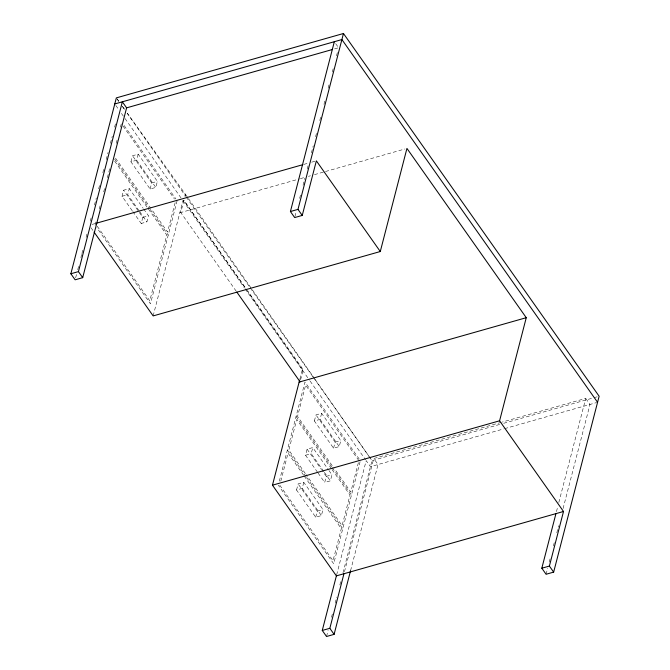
<?xml version="1.0" encoding="UTF-8"?>
<svg xmlns="http://www.w3.org/2000/svg" width="670" height="670" viewBox="0 0 670 670"><rect width="100%" height="100%" fill="white"/><g stroke="black" fill="none" stroke-linecap="round" stroke-linejoin="round"><path stroke-width="0.5" stroke-dasharray="3.35 2.51" d="M75.643 277.79L76.69 273.745M77.737 269.7L78.784 265.655M80.869 257.573L81.656 254.541M81.916 253.528L82.963 249.483M86.103 237.356L87.142 233.311M90.282 221.184L91.329 217.139M94.462 205.012L96.296 197.935M98.649 188.839L99.696 184.794M102.828 172.667L103.875 168.622M106.229 159.527L108.054 152.45M110.408 143.355L112.242 136.278M114.595 127.183L115.642 123.138M95.065 225.212L96.371 220.154M99.252 209.04L100.559 203.982M103.691 191.855L104.738 187.809M107.351 177.701L109.704 168.606M116.237 143.338L117.283 139.293M120.424 127.166L121.731 122.108M132.233 210.723L122.041 196.268L123.615 190.205L129.293 188.597L143.07 208.144M130.952 161.822L132.518 155.75L138.196 154.142L157.375 181.352L155.809 187.416L150.13 189.024L130.952 161.822L136.63 160.205L138.196 154.142M139.109 210.816L127.719 194.66L129.293 188.597M143.673 208.998L148.464 215.799L146.898 221.862L141.219 223.47L142.785 217.407L123.615 190.205M150.13 189.024L151.696 182.96L132.518 155.75M175.146 202.725L167.567 232.038L151.403 209.115M177.123 200.698L150.465 303.803L96.874 227.775M153.154 315.913L182.952 200.682L183.898 200.414L247.171 290.185M184.945 196.369L185.473 194.35L127.258 113.121M294.942 216.552L296.249 211.502M299.641 198.362L300.688 194.317M303.041 185.221L304.875 178.145M307.22 169.049L308.267 165.004M311.408 152.877L313.233 145.8M315.587 136.705L316.634 132.66M319.774 120.533L320.821 116.488M323.953 104.361L325 100.316M328.132 88.189L329.179 84.144M332.32 72.017L333.367 67.972M336.499 55.845L337.546 51.799M299.917 379.061L302.271 369.957L303.217 369.689L247.774 291.04M300.596 379.798L303.217 369.689M279.331 481.161L304.959 382.067L359.154 458.958M280.789 481.161L288.041 453.121L303.602 475.197M296.542 489.988L298.108 483.916L303.786 482.308L322.965 509.518L321.399 515.582L315.721 517.19L296.542 489.988L302.22 488.371L303.786 482.308M317.513 472.241L305.528 455.24L307.095 449.176L312.773 447.56L328.359 469.67M314.389 420.978L315.955 414.914L321.634 413.306L340.812 440.508L339.246 446.58L333.568 448.188L314.389 420.978L320.067 419.37L321.634 413.306M323.794 471.479L311.207 453.632L312.773 447.56M315.721 517.19L317.287 511.126L298.108 483.916M328.953 470.516L331.952 474.77L330.385 480.834L324.707 482.442L326.273 476.378L322.077 470.424M333.568 448.188L335.134 442.125L315.955 414.914M341.516 527.885L333.015 560.731L279.75 485.164M358.375 462.685L350.795 491.998L334.632 469.075M360.091 461.672L333.694 563.763L278.293 485.172M336.642 574.86L366.18 460.642L370.443 466.689L503.597 428.942M326.533 636.5L328.099 630.437M331.499 617.296L332.538 613.251M335.159 603.142L336.725 597.079M339.858 584.952L340.904 580.907M342.998 572.825L372.017 460.625L370.812 458.917M344.481 571.703L373.751 458.498L501.344 422.326M350.569 570.673L378.014 464.544L373.751 458.498M556.46 511.612L557.767 506.554M558.813 502.508L585.739 398.399L502.349 422.041M546.083 574.257L547.65 568.194M549.224 562.13L550.271 558.085M553.403 545.958L554.45 541.913M556.803 532.817L558.629 525.741M563.076 508.555L590.002 404.446L585.739 398.399M334.573 48.893L338.593 47.754L335.394 43.223M151.696 182.96L157.375 181.352M122.041 196.268L127.719 194.66M92.075 224.425L95.86 223.353M303.77 164.41L308.795 162.986M311.634 162.182L316.366 160.842M142.785 217.407L148.464 215.799M179.82 212.809L299.381 178.915M300.386 178.63L304.406 177.491M308.426 176.352L310.445 175.783M314.465 174.644L324.514 171.788M325.519 171.503L404.931 148.991M335.134 442.125L340.812 440.508M305.528 455.24L311.207 453.632M499.644 424.445L372.017 460.625L369.606 457.2M503.664 423.306L593.109 397.947M594.114 397.662L597.129 396.808M326.273 476.378L331.952 474.77M504.602 428.658L596.627 402.57M317.287 511.126L322.965 509.518M118.766 101.27L116.345 97.887L118.758 101.312M122.409 106.354L124.829 109.738M122.376 106.446L124.788 109.863M127.2 113.289L185.691 196.268M186.293 197.131L249.609 286.953M250.212 287.815L312.923 376.783M313.526 377.637L369.003 456.345M115.843 105.466L119.034 109.997M121.446 113.423L124.461 117.702M125.064 118.556L181.746 198.973M182.952 200.682L244.416 287.882M245.019 288.745L309.507 380.225M310.109 381.079L365.577 459.788M124.134 125.525L175.917 198.99M123.004 125.985L174.468 199.007M358.894 460.667L305.629 385.099L297.53 416.43L334.037 468.23M236.2 291.199L180.766 212.541L183.898 200.414L246.25 289.415M320.067 419.37L339.246 446.58M136.63 160.205L155.809 187.416M115.5 158.17L150.809 208.27M114.645 159.041L149.569 208.588M150.172 209.442L168.237 235.07M296.073 416.439L331.6 466.839M332.203 467.694L351.465 495.03M114.712 161.202L166.78 235.07L149.787 300.771L96.522 225.204M331.457 468.715L296.743 419.462L288.82 450.089L305.579 473.866M332.052 469.561L350.008 495.038L342.085 525.657L306.182 474.712M324.389 472.333L330.385 480.834M139.703 211.661L146.898 221.862M307.095 449.176L321.483 469.578M318.116 473.095L324.707 482.442M132.827 211.569L141.219 223.47M287.363 450.098L306.031 476.579M306.634 477.434L342.764 528.689M304.197 476.052L341.306 528.689M302.22 488.371L321.399 515.582M91.045 227.792L92.854 230.363M185.473 194.35L187.868 197.776M188.471 198.63L314.431 378.433M315.034 379.287L370.217 458.054M246.853 290.269L302.614 369.865"/><path stroke-width="1" d="M82.695 277.665L78.432 271.618L122.35 101.806L126.605 107.853L82.695 277.665L75.124 279.809L70.861 273.762L116.345 97.887L343.467 33.5L599.139 396.238L553.655 572.113L546.083 574.257L541.821 568.21L555.941 513.63M94.06 232.071L153.154 315.913L380.284 251.526L316.366 160.842L302.245 215.422L294.674 217.566L290.42 211.519L334.33 41.707M302.245 215.422L297.983 209.375L343.467 33.5M350.569 570.673L334.104 634.356L326.533 636.5L322.27 630.453L336.382 575.873L272.464 485.189L299.649 380.066M380.284 251.526L406.941 148.422L526.26 317.697L499.594 420.802L563.512 511.486L549.392 566.066L553.655 572.113M334.104 634.356L329.841 628.309L343.953 573.729M114.779 103.951L341.901 39.564L597.573 402.302M126.605 107.853L332.563 49.463M96.807 223.085L302.765 164.694M70.861 273.762L78.432 271.618M290.42 211.519L297.983 209.375M299.13 382.093L526.26 317.697M272.464 485.189L499.594 420.802M336.382 575.873L563.512 511.486M322.27 630.453L329.841 628.309M541.821 568.21L549.392 566.066M236.803 292.053L300.076 381.825"/></g></svg>
